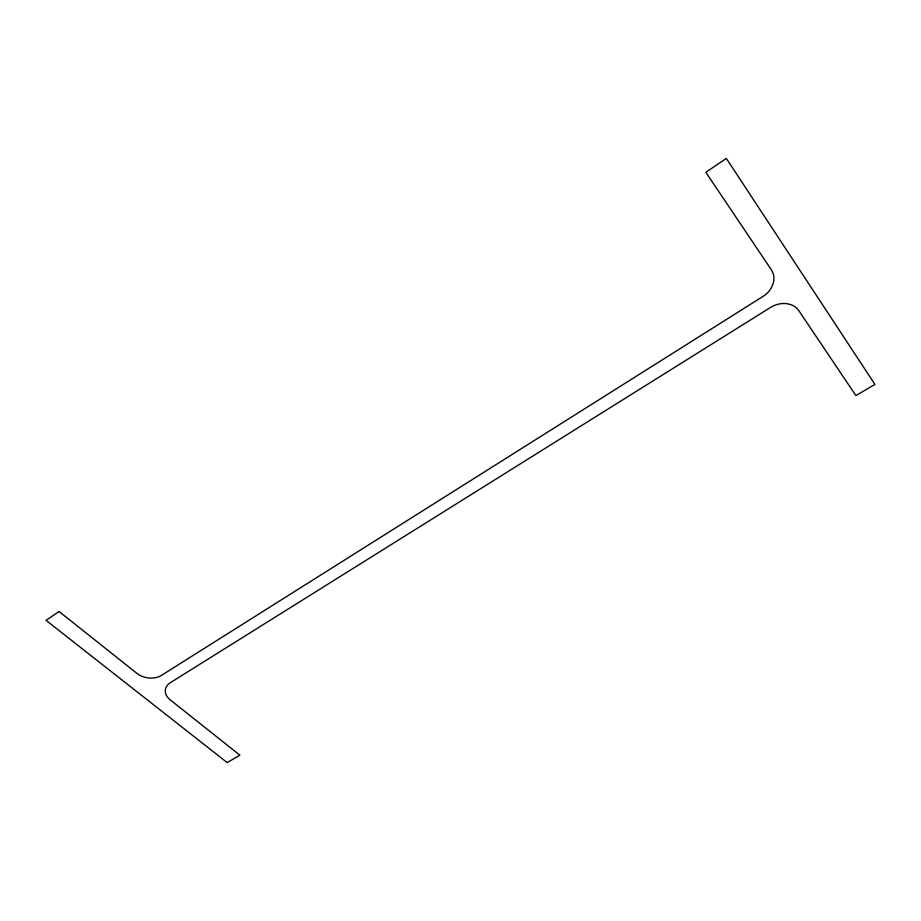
<?xml version="1.0" encoding="UTF-8"?>
<svg xmlns="http://www.w3.org/2000/svg" width="921" height="921" viewBox="0 0 921 921"><rect width="100%" height="100%" fill="white"/><g stroke="black" fill="none" stroke-linecap="round" stroke-linejoin="round"><path stroke-width="1.38" d="M59.071 611.498L46.05 620.34L227.188 762.588L239.863 755.185L170.155 699.787A17.165 12.088 7.6 0 1 170.466 682.611L770.486 307.464A21.517 17.441 -26.6 0 1 798.806 310.642L855.885 395.57L874.95 384.437L726.324 158.412L705.854 172.319L771.291 269.692A21.943 18.224 -28.1 0 1 762.945 296.458L161.463 675.381A17.534 12.468 9.2 0 1 136.953 673.401L59.071 611.498"/></g></svg>
